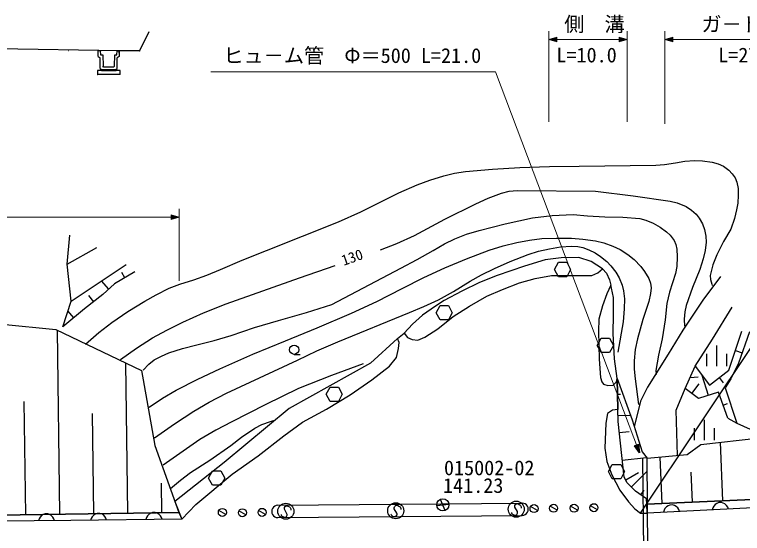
# Model space of a CAD drawing. Units: millimetres, scale not verified. Extents: x 40000 to 680000, y 20000 to 380000.
# Drawn here: x 457626 to 547880, y 274817 to 339129 of the extents above; entities that cross this region are included whole.
import ezdxf
from ezdxf.enums import TextEntityAlignment as Align

# ---------------------------------------------------------------- set-up
doc = ezdxf.new("R2010")
doc.units = ezdxf.units.MM
doc.header["$LTSCALE"] = 1000
for name, color, linetype, lineweight in [('M-BGD', 7, 'Continuous', 25), ('M-STR-HTXT', 7, 'Continuous', 13), ('M-STR-STRC', 7, 'Continuous', 25)]:
    doc.layers.add(name, color=color, linetype=linetype, lineweight=lineweight)
doc.styles.add('ＭＳ ゴシック', font='')
doc.styles.get('ＭＳ ゴシック').set_extended_font_data('MS Gothic')

msp = doc.modelspace()

# ---------------------------------------------------------------- linework, layer by layer
at = {"layer": 'M-BGD'}
for p, q in [((474290, 337001), (473101, 334624)), ((470601, 334624), (431798, 335248)), ((468001, 333924), (468001, 334624)), ((468251, 334624), (468276, 334149)), ((468276, 334149), (468551, 334149)), ((468551, 334149), (468598, 332749)), ((470004, 332749), (470051, 334149)), ((470051, 334149), (470326, 334149)), ((470326, 334149), (470351, 334624)), ((470351, 334624), (470601, 334624)), ((470601, 334624), (470613, 334624)), ((470601, 334358), (470601, 334624)), ((470601, 334624), (470601, 333924)), ((473101, 334624), (470601, 334624)), ((468001, 333924), (468251, 333779)), ((468251, 332449), (468251, 333779)), ((470601, 333924), (470351, 333779)), ((470351, 332449), (470351, 333779)), ((468401, 332199), (467901, 332199)), ((467901, 332199), (467901, 331699)), ((468251, 332449), (468401, 332299)), ((468401, 332299), (470201, 332299)), ((468401, 332299), (468401, 332199)), ((468401, 332199), (470201, 332199)), ((468701, 332649), (469901, 332649)), ((470201, 332299), (470351, 332449)), ((470201, 332199), (470201, 332299)), ((470701, 332199), (470201, 332199)), ((470701, 331699), (470701, 332199)), ((470701, 331699), (467901, 331699)), ((527646, 320355), (537121, 320481)), ((537121, 320481), (538203, 320554)), ((538203, 320554), (539586, 320771)), ((539586, 320771), (540747, 320956)), ((540747, 320956), (541941, 321027)), ((541941, 321027), (542915, 321006)), ((542915, 321006), (544111, 320854)), ((544111, 320854), (544883, 320631)), ((544883, 320631), (545519, 320325)), ((512170, 319464), (513555, 319671)), ((513555, 319671), (516874, 319967)), ((516874, 319967), (520268, 320167)), ((520268, 320167), (523960, 320312)), ((523960, 320312), (527646, 320355)), ((545519, 320325), (546174, 319852)), ((546174, 319852), (546625, 319386)), ((507534, 318016), (509115, 318618)), ((509115, 318618), (510836, 319160)), ((510836, 319160), (512170, 319464)), ((546625, 319386), (546966, 318882)), ((546966, 318882), (547190, 318350)), ((505290, 317019), (507534, 318016)), ((547190, 318350), (547338, 317553)), ((503137, 315943), (505290, 317019)), ((516333, 316370), (518020, 317012)), ((518020, 317012), (518962, 317226)), ((518962, 317226), (519948, 317327)), ((519948, 317327), (529646, 317222)), ((529646, 317222), (534350, 316673)), ((547338, 317553), (547369, 316745)), ((500543, 314670), (503137, 315943)), ((514842, 315683), (516333, 316370)), ((534350, 316673), (538919, 316015)), ((538919, 316015), (539781, 315777)), ((547369, 316745), (547308, 315737)), ((510967, 313757), (514842, 315683)), ((539781, 315777), (540902, 315319)), ((540902, 315319), (541584, 314892)), ((547308, 315737), (547163, 314908)), ((497798, 313442), (500543, 314670)), ((521830, 313950), (524297, 314213)), ((524297, 314213), (526881, 314343)), ((526881, 314343), (528688, 314162)), ((528688, 314162), (530834, 314063)), ((541584, 314892), (542142, 314385)), ((542142, 314385), (542526, 313909)), ((547163, 314908), (546897, 313865)), ((488847, 309878), (497798, 313442)), ((507199, 311757), (510967, 313757)), ((515216, 312359), (518441, 313197)), ((518441, 313197), (521830, 313950)), ((530834, 314063), (533034, 314019)), ((533034, 314019), (535171, 313845)), ((535171, 313845), (535882, 313665)), ((535882, 313665), (536800, 313283)), ((536800, 313283), (537675, 312767)), ((542526, 313909), (542935, 313199)), ((542935, 313199), (543195, 312480)), ((546897, 313865), (546420, 312529)), ((513681, 311895), (515216, 312359)), ((537675, 312767), (538452, 312189)), ((543195, 312480), (543341, 311681)), ((546420, 312529), (545528, 310997)), ((464139, 308182), (464466, 311781)), ((505008, 310763), (507199, 311757)), ((512207, 311337), (513681, 311895)), ((523012, 311363), (524807, 311434)), ((524807, 311434), (526693, 311402)), ((526693, 311402), (528092, 311309)), ((538452, 312189), (538908, 311767)), ((538908, 311767), (539399, 311131)), ((543341, 311681), (543365, 310915)), ((503014, 309964), (505008, 310763)), ((509545, 309903), (510930, 310715)), ((510930, 310715), (512207, 311337)), ((518208, 310454), (519912, 310884)), ((519912, 310884), (521487, 311181)), ((521487, 311181), (523012, 311363)), ((528092, 311309), (529678, 311090)), ((529678, 311090), (530673, 310847)), ((530673, 310847), (531810, 310440)), ((539399, 311131), (539621, 310630)), ((539621, 310630), (539745, 310037)), ((543365, 310915), (543256, 309906)), ((545528, 310997), (544717, 309345)), ((464139, 308182), (467834, 310266)), ((485866, 308697), (488847, 309878)), ((507539, 308751), (509545, 309903)), ((513669, 308866), (516488, 309910)), ((516488, 309910), (518208, 310454)), ((521325, 309391), (522586, 309788)), ((522586, 309788), (523946, 310105)), ((523946, 310105), (525335, 310333)), ((525335, 310333), (526674, 310440)), ((526674, 310440), (527471, 310393)), ((527471, 310393), (528094, 310259)), ((528094, 310259), (528851, 309987)), ((528851, 309987), (529618, 309600)), ((529618, 309600), (530295, 309160)), ((531810, 310440), (532717, 310002)), ((532717, 310002), (533677, 309396)), ((539745, 310037), (539797, 309102)), ((543256, 309906), (543019, 308871)), ((483148, 307510), (485866, 308697)), ((505520, 307710), (507539, 308751)), ((510958, 307751), (513669, 308866)), ((519083, 308523), (521325, 309391)), ((523436, 308748), (520845, 307963)), ((525385, 308995), (523436, 308748)), ((527599, 309017), (525385, 308995)), ((529105, 308524), (527599, 309017)), ((530295, 309160), (531071, 308518)), ((533677, 309396), (534454, 308757)), ((534454, 308757), (535267, 307916)), ((539797, 309102), (539743, 307885)), ((543019, 308871), (542589, 307523)), ((544717, 309345), (544219, 308092)), ((464654, 303589), (464139, 308182)), ((467881, 305767), (471483, 308135)), ((492942, 306507), (497397, 308035)), ((517143, 307668), (519083, 308523)), ((520845, 307963), (517479, 306798)), ((524575, 307529), (525055, 308421)), ((525055, 308421), (526095, 308421)), ((526095, 308421), (526575, 307529)), ((530522, 307605), (529105, 308524)), ((531071, 308518), (531580, 307989)), ((531580, 307989), (532187, 307181)), ((535267, 307916), (535754, 307274)), ((539743, 307885), (539583, 307045)), ((544219, 308092), (543863, 306792)), ((472559, 307235), (470033, 305767)), ((471296, 306501), (470921, 307162)), ((481483, 306816), (483148, 307510)), ((496984, 303181), (505520, 307710)), ((508376, 306540), (510958, 307751)), ((514119, 306066), (515524, 306873)), ((515524, 306873), (517143, 307668)), ((525055, 306638), (524575, 307529)), ((526575, 307529), (526095, 306638)), ((529216, 306775), (529969, 307134)), ((529969, 307134), (530522, 307605)), ((530522, 307605), (531034, 307074)), ((531034, 307074), (531380, 306233)), ((532187, 307181), (532590, 306479)), ((535754, 307274), (536267, 306402)), ((539583, 307045), (539224, 305885)), ((542589, 307523), (541703, 305318)), ((469308, 305104), (468407, 306113)), ((478137, 305716), (479859, 306252)), ((479859, 306252), (481483, 306816)), ((483845, 303264), (492942, 306507)), ((505703, 305158), (508376, 306540)), ((512063, 304809), (514119, 306066)), ((517479, 306798), (515264, 305901)), ((520225, 305878), (522196, 306416)), ((522196, 306416), (524189, 306775)), ((524189, 306775), (529216, 306775)), ((526095, 306638), (525055, 306638)), ((531380, 306233), (531563, 305609)), ((532590, 306479), (532959, 305576)), ((536267, 306402), (536489, 305835)), ((545144, 306671), (542983, 303744)), ((543863, 306792), (543906, 306292)), ((543906, 306292), (544088, 305713)), ((464654, 303589), (467881, 305767)), ((470033, 305767), (468583, 304442)), ((475184, 304394), (476796, 305202)), ((476796, 305202), (478137, 305716)), ((502563, 303583), (505703, 305158)), ((515264, 305901), (513072, 304847)), ((516194, 304219), (518143, 305071)), ((518143, 305071), (520225, 305878)), ((531563, 305609), (531054, 304533)), ((531657, 305217), (531563, 305609)), ((531899, 304061), (531657, 305217)), ((532959, 305576), (533132, 304901)), ((536489, 305835), (536563, 305241)), ((536563, 305241), (536496, 304556)), ((539224, 305885), (538839, 304710)), ((541703, 305318), (540921, 303087)), ((544088, 305713), (544145, 305568)), ((468583, 304442), (466291, 302642)), ((467437, 303542), (466853, 304303)), ((473789, 303586), (475184, 304394)), ((510193, 303780), (512063, 304809)), ((513072, 304847), (510901, 303681)), ((514024, 302986), (516194, 304219)), ((531054, 304533), (530522, 303009)), ((533132, 304901), (533245, 303894)), ((536496, 304556), (536266, 303565)), ((538839, 304710), (538505, 303330)), ((463624, 300417), (464654, 303589)), ((471681, 302312), (473789, 303586)), ((481056, 302143), (483845, 303264)), ((499399, 302111), (502563, 303583)), ((508378, 302926), (510193, 303780)), ((510901, 303681), (509816, 302986)), ((531899, 301959), (531899, 304061)), ((533245, 303894), (533234, 302672)), ((536266, 303565), (535528, 301342)), ((538505, 303330), (538289, 301299)), ((542983, 303744), (540473, 300012)), ((466291, 302642), (463624, 300417)), ((464958, 301529), (464247, 302402)), ((493817, 302184), (496984, 303181)), ((506598, 302200), (508378, 302926)), ((509816, 302986), (508222, 301888)), ((509900, 302167), (510380, 303059)), ((510380, 303059), (511421, 303059)), ((511421, 303059), (511901, 302167)), ((512031, 301686), (514024, 302986)), ((530522, 303009), (530057, 301372)), ((533234, 302672), (533090, 301057)), ((540921, 303087), (540750, 302295)), ((544159, 298886), (546606, 302843)), ((469677, 300980), (471681, 302312)), ((478479, 301001), (481056, 302143)), ((490344, 301217), (493817, 302184)), ((495164, 300289), (499399, 302111)), ((497690, 298548), (506598, 302200)), ((508222, 301888), (506959, 300767)), ((510380, 301276), (509900, 302167)), ((510104, 300184), (512031, 301686)), ((511901, 302167), (511421, 301276)), ((531830, 299612), (531899, 301959)), ((540750, 302295), (540670, 301363)), ((456101, 300764), (462742, 300081)), ((468084, 299724), (469677, 300980)), ((476495, 300030), (478479, 301001)), ((487383, 300334), (490344, 301217)), ((506959, 300767), (505919, 299646)), ((511421, 301276), (510380, 301276)), ((530057, 301372), (530035, 299893)), ((533090, 301057), (532411, 297276)), ((535528, 301342), (534856, 298947)), ((538289, 301299), (537926, 298946)), ((540670, 301363), (540687, 300499)), ((462742, 300081), (473360, 295013)), ((463236, 277194), (462930, 299991)), ((466415, 298266), (468084, 299724)), ((474739, 299060), (476495, 300030)), ((484475, 299361), (487383, 300334)), ((491235, 298709), (495164, 300289)), ((505103, 298978), (505919, 299646)), ((505919, 299646), (506339, 299108)), ((508510, 299153), (510104, 300184)), ((530035, 299893), (530134, 296425)), ((540473, 300012), (538662, 297053)), ((546193, 295064), (547813, 299889)), ((548767, 299825), (547400, 295933)), ((472740, 297783), (474739, 299060)), ((482361, 298726), (484475, 299361)), ((505103, 298978), (501750, 295921)), ((505325, 298502), (505103, 298978)), ((506339, 299108), (506915, 298861)), ((506915, 298861), (507646, 298772)), ((507646, 298772), (508510, 299153)), ((529871, 298124), (530351, 299015)), ((530351, 299015), (531392, 299015)), ((531392, 299015), (531872, 298124)), ((532003, 296460), (531830, 299612)), ((534856, 298947), (534598, 297617)), ((537926, 298946), (537478, 296927)), ((541998, 295547), (544159, 298886)), ((478434, 297732), (480219, 298196)), ((480219, 298196), (482361, 298726)), ((487152, 297021), (491235, 298709)), ((495111, 297441), (497690, 298548)), ((505242, 297744), (505325, 298502)), ((530351, 297233), (529871, 298124)), ((531872, 298124), (531392, 297233)), ((544654, 298091), (544654, 295559)), ((470767, 296396), (472740, 297783)), ((475828, 296809), (476768, 297191)), ((476768, 297191), (478434, 297732)), ((483092, 295231), (487152, 297021)), ((492301, 297014), (493051, 297014)), ((492729, 296308), (495111, 297441)), ((504992, 296622), (505242, 297744)), ((531392, 297233), (530351, 297233)), ((534598, 297617), (534434, 296206)), ((538662, 297053), (536088, 292935)), ((543403, 297078), (543403, 295559)), ((545904, 297078), (545904, 295559)), ((547003, 297477), (547841, 297188)), ((474265, 295798), (474944, 296329)), ((474944, 296329), (475828, 296809)), ((483888, 292216), (492729, 296308)), ((504133, 295561), (504992, 296622)), ((530134, 296425), (530273, 294148)), ((532349, 294008), (532003, 296460)), ((534434, 296206), (534438, 295170)), ((537478, 296927), (537156, 295026)), ((471676, 277310), (471427, 295935)), ((473568, 295068), (474265, 295798)), ((480335, 293950), (483092, 295231)), ((501750, 295921), (491665, 290311)), ((500866, 295844), (496907, 294389)), ((501917, 293850), (504133, 295561)), ((534438, 295170), (534563, 293960)), ((540791, 292780), (541998, 295547)), ((541998, 295547), (543810, 293198)), ((547400, 295933), (546447, 293970)), ((473360, 295013), (475029, 285698)), ((496907, 294389), (492840, 292779)), ((537156, 295026), (537171, 294525)), ((543667, 291928), (542896, 294393)), ((543810, 293198), (546193, 295064)), ((477650, 292588), (480335, 293950)), ((499229, 291999), (501917, 293850)), ((530273, 294148), (530446, 293622)), ((530446, 293622), (530653, 293307)), ((531864, 293202), (532245, 293587)), ((532245, 293587), (532349, 294008)), ((532445, 290159), (532349, 294008)), ((532349, 294008), (534198, 288893)), ((532349, 294008), (532445, 290159)), ((534563, 293960), (534993, 290792)), ((541394, 294163), (542380, 294228)), ((541601, 292153), (542498, 293340)), ((545001, 294131), (545507, 293469)), ((546447, 293970), (545748, 292877)), ((475990, 291594), (477650, 292588)), ((492840, 292779), (488692, 290771)), ((496268, 292059), (496748, 292950)), ((496748, 292950), (497788, 292950)), ((497788, 292950), (498268, 292059)), ((530653, 293307), (531207, 293167)), ((531207, 293167), (531864, 293202)), ((536088, 292935), (535230, 291198)), ((539647, 290078), (540791, 292780)), ((542411, 291526), (540791, 292780)), ((545748, 292877), (547178, 288502)), ((474327, 290466), (475990, 291594)), ((481762, 291086), (483888, 292216)), ((496748, 291167), (496268, 292059)), ((496320, 290232), (499229, 291999)), ((498268, 292059), (497788, 291167)), ((532397, 292083), (532780, 292093)), ((544922, 292330), (542411, 291526)), ((546066, 289113), (544922, 292330)), ((459016, 277136), (458828, 291152)), ((479860, 289962), (481762, 291086)), ((488692, 290771), (484559, 288655)), ((497788, 291167), (496748, 291167)), ((535230, 291198), (534470, 288045)), ((545494, 290721), (546008, 290909)), ((477460, 288397), (479860, 289962)), ((491665, 290311), (483630, 283607)), ((493327, 288605), (496320, 290232)), ((531785, 290112), (531148, 289698)), ((532445, 290159), (531785, 290112)), ((532468, 288707), (532445, 290159)), ((532468, 288707), (532445, 290159)), ((539813, 284494), (539647, 290078)), ((467456, 277252), (467290, 289679)), ((489355, 288691), (489739, 288818)), ((531148, 289698), (530943, 288499)), ((532457, 289433), (533993, 289457)), ((534198, 288893), (535466, 284937)), ((543139, 288893), (543139, 286361)), ((546066, 289113), (547178, 288502)), ((474996, 286663), (477460, 288397)), ((484559, 288655), (482588, 287628)), ((487402, 287861), (488304, 288301)), ((488304, 288301), (489355, 288691)), ((491000, 286894), (493327, 288605)), ((530943, 288499), (530829, 285366)), ((532741, 285988), (532468, 288707)), ((532741, 285988), (532468, 288707)), ((547178, 288502), (550832, 286830)), ((482588, 287628), (480608, 286466)), ((485768, 286752), (487402, 287861)), ((532605, 287347), (533818, 287472)), ((541889, 287880), (541889, 286361)), ((544390, 287880), (544390, 286361)), ((480608, 286466), (476071, 283276)), ((484458, 285729), (485768, 286752)), ((487814, 284454), (491000, 286894)), ((542703, 285857), (550685, 286725)), ((545462, 278846), (545148, 286123)), ((475029, 285698), (478007, 277397)), ((481821, 283892), (484458, 285729)), ((530829, 285366), (531057, 283730)), ((533219, 281794), (532741, 285988)), ((533219, 281794), (532741, 285988)), ((534478, 285665), (535001, 285868)), ((535097, 284821), (534478, 285665)), ((534567, 285656), (534941, 285801)), ((534997, 285085), (534567, 285656)), ((534656, 285647), (534880, 285734)), ((534940, 285237), (534656, 285647)), ((534745, 285638), (534820, 285667)), ((534854, 285464), (534745, 285638)), ((534820, 285667), (534854, 285464)), ((534880, 285734), (534940, 285237)), ((534941, 285801), (534997, 285085)), ((535001, 285868), (535097, 284821)), ((541043, 284610), (542703, 285857)), ((484627, 282182), (487814, 284454)), ((535466, 284937), (536049, 284138)), ((536049, 284138), (541043, 284610)), ((483630, 283607), (477518, 278759)), ((479442, 282354), (481821, 283892)), ((531057, 283730), (531694, 282093)), ((532980, 283891), (535974, 284241)), ((535751, 262843), (535549, 284134)), ((536251, 262848), (536049, 284138)), ((537907, 278513), (537659, 284290)), ((481680, 281686), (482160, 282577)), ((482160, 282577), (483201, 282577)), ((483201, 282577), (483681, 281686)), ((531261, 282477), (531741, 283369)), ((531741, 283369), (532781, 283369)), ((532781, 283369), (533261, 282477)), ((478189, 281424), (479442, 282354)), ((480111, 278395), (484627, 282182)), ((482160, 280795), (481680, 281686)), ((483681, 281686), (483201, 280795)), ((531741, 281586), (531261, 282477)), ((531694, 282093), (532696, 280181)), ((533261, 282477), (532781, 281586)), ((533606, 281103), (533219, 281794)), ((533606, 281103), (533219, 281794)), ((533413, 281448), (534984, 282350)), ((534107, 280584), (536024, 282482)), ((541685, 278679), (541524, 282406)), ((475897, 277368), (475847, 281047)), ((476965, 280378), (478189, 281424)), ((483201, 280795), (482160, 280795)), ((532781, 281586), (531741, 281586)), ((534608, 280066), (533606, 281103)), ((534608, 280066), (533606, 281103)), ((532696, 280181), (533743, 278729)), ((535973, 279098), (534608, 280066)), ((535973, 279098), (534608, 280066)), ((535291, 279582), (535714, 280194)), ((511030, 277671), (510437, 279040)), ((536019, 278430), (535973, 279098)), ((536019, 278430), (566235, 279762)), ((566235, 279762), (536019, 278430)), ((477518, 278759), (478350, 276602)), ((478350, 276602), (480111, 278395)), ((490254, 278301), (520567, 278572)), ((504366, 278431), (505407, 278431)), ((509994, 278261), (511474, 278450)), ((522471, 277652), (521606, 278145)), ((524895, 277693), (524031, 278185)), ((527439, 277701), (526574, 278193)), ((529900, 277761), (529035, 278253)), ((533743, 278729), (534517, 277854)), ((536064, 277347), (536019, 278430)), ((536064, 277347), (536019, 278430)), ((566334, 278826), (536064, 277347)), ((538461, 278113), (538271, 277901)), ((538655, 278244), (538461, 278113)), ((538891, 278336), (538655, 278244)), ((539211, 278352), (538891, 278336)), ((539454, 278283), (539211, 278352)), ((539660, 278171), (539454, 278283)), ((539870, 277979), (539660, 278171)), ((544214, 277988), (544146, 277742)), ((544325, 278196), (544214, 277988)), ((544515, 278409), (544325, 278196)), ((544709, 278540), (544515, 278409)), ((544945, 278632), (544709, 278540)), ((545265, 278648), (544945, 278632)), ((545508, 278579), (545265, 278648)), ((545714, 278467), (545508, 278579)), ((545923, 278275), (545714, 278467)), ((546053, 278078), (545923, 278275)), ((546144, 277839), (546053, 278078)), ((452685, 277049), (478007, 277397)), ((478007, 277397), (452685, 277049)), ((461180, 277148), (460980, 277025)), ((461419, 277231), (461180, 277148)), ((461739, 277233), (461419, 277231)), ((461980, 277154), (461739, 277233)), ((462181, 277034), (461980, 277154)), ((467436, 277092), (467238, 276887)), ((467634, 277217), (467436, 277092)), ((467873, 277301), (467634, 277217)), ((468193, 277306), (467873, 277301)), ((468434, 277228), (468193, 277306)), ((468636, 277109), (468434, 277228)), ((468839, 276910), (468636, 277109)), ((474306, 277191), (474109, 276986)), ((474504, 277316), (474306, 277191)), ((474743, 277400), (474504, 277316)), ((475063, 277405), (474743, 277400)), ((475304, 277327), (475063, 277405)), ((475506, 277209), (475304, 277327)), ((475709, 277009), (475506, 277209)), ((478007, 277397), (478350, 276602)), ((483825, 277173), (482960, 277666)), ((486307, 277132), (485443, 277625)), ((488746, 277183), (487881, 277676)), ((534517, 277854), (535222, 277324)), ((535222, 277324), (536064, 277347)), ((538161, 277692), (538092, 277446)), ((538271, 277901), (538161, 277692)), ((539999, 277782), (539870, 277979)), ((540091, 277543), (539999, 277782)), ((464610, 276403), (428314, 276143)), ((460663, 276618), (460585, 276374)), ((460782, 276821), (460663, 276618)), ((460980, 277025), (460782, 276821)), ((462382, 276833), (462181, 277034)), ((462504, 276631), (462382, 276833)), ((462586, 276389), (462504, 276631)), ((478350, 276602), (464610, 276403)), ((467121, 276682), (467045, 276438)), ((467238, 276887), (467121, 276682)), ((468962, 276709), (468839, 276910)), ((469045, 276467), (468962, 276709)), ((473991, 276782), (473915, 276538)), ((474109, 276986), (473991, 276782)), ((475832, 276808), (475709, 277009)), ((475915, 276567), (475832, 276808)), ((490268, 276782), (520580, 277053))]:
    msp.add_line(p, q, dxfattribs=at)
for points in [[(468701, 332649), (468601, 332649), (468598, 332749)], [(490675, 277164), (490693, 277085), (490741, 277017), (490823, 276948), (490957, 276871), (491088, 276837), (491220, 276848), (491331, 276912), (491392, 277009), (491425, 277077), (491440, 277183), (491406, 277266), (491089, 277809), (491081, 277917), (491108, 278046), (491176, 278145), (491254, 278210), (491359, 278254), (491516, 278216), (491716, 278102), (491795, 278040), (491856, 277954), (491888, 277849), (491892, 277714)], [(504300, 277224), (504318, 277144), (504366, 277077), (504448, 277007), (504582, 276931), (504713, 276897), (504845, 276907), (504956, 276971), (505017, 277068), (505050, 277136), (505065, 277243), (505031, 277325), (504714, 277868), (504706, 277976), (504733, 278105), (504801, 278204), (504879, 278269), (504984, 278313), (505141, 278275), (505341, 278161), (505420, 278099), (505481, 278013), (505513, 277908), (505517, 277773)], [(519240, 277418), (519258, 277339), (519306, 277271), (519387, 277202), (519522, 277125), (519652, 277091), (519785, 277102), (519896, 277165), (519957, 277263), (519990, 277331), (520004, 277437), (519971, 277520), (519653, 278063), (519646, 278171), (519673, 278299), (519741, 278399), (519818, 278464), (519924, 278508), (520081, 278470), (520280, 278356), (520360, 278294), (520420, 278207), (520453, 278103), (520456, 277968)]]:
    msp.add_lwpolyline(points, dxfattribs=at)
for centre, radius in [((464298, 334678), 6.3), ((468001, 334624), 31.3), ((468001, 334624), 31.3), ((468001, 334624), 25), ((468001, 334624), 25), ((468001, 334624), 18.8), ((468001, 334624), 18.8), ((468001, 334624), 12.5), ((468001, 334624), 12.5), ((468001, 334624), 6.3), ((468001, 334624), 6.3), ((468251, 334624), 31.3), ((468251, 334624), 25), ((468251, 334624), 18.8), ((468251, 334624), 12.5), ((468251, 334624), 6.3), ((470601, 334624), 25), ((470601, 334624), 25), ((470601, 334624), 25), ((470601, 334624), 18.8), ((470601, 334624), 18.8), ((470601, 334624), 18.8), ((470601, 334624), 18.8), ((470601, 334624), 18.8), ((470601, 334624), 18.8), ((470601, 334624), 12.5), ((470601, 334624), 12.5), ((470601, 334624), 12.5), ((470601, 334624), 12.5), ((470601, 334624), 12.5), ((470601, 334624), 12.5), ((470601, 334624), 6.3), ((470601, 334624), 6.3), ((470601, 334624), 6.3), ((470601, 334624), 6.3), ((470601, 334624), 6.3), ((470601, 334624), 6.3), ((470601, 334624), 6.3), ((470601, 334624), 6.3), ((470601, 334024), 6.3), ((473101, 334624), 31.3), ((473101, 334624), 31.3), ((473101, 334624), 25), ((473101, 334624), 25), ((473101, 334624), 18.8), ((473101, 334624), 18.8), ((473101, 334624), 12.5), ((473101, 334624), 12.5), ((473101, 334624), 6.3), ((473101, 334624), 6.3), ((467901, 332199), 6.3), ((468401, 332299), 25), ((468401, 332299), 18.8), ((468401, 332299), 6.3), ((468601, 332649), 12.5), ((468601, 332649), 6.3), ((468601, 332299), 6.3), ((470201, 332199), 6.3), ((470701, 332199), 6.3), ((467901, 331699), 12.5), ((467901, 331699), 6.3), ((510735, 278357), 746), ((491264, 277571), 995), ((504889, 277631), 995), ((519828, 277825), 995), ((522038, 277899), 498), ((524463, 277939), 498), ((527006, 277947), 498), ((529467, 278007), 498), ((483393, 277420), 498), ((485875, 277379), 498), ((488314, 277429), 498)]:
    msp.add_circle(centre, radius, dxfattribs=at)
for centre, radius, start, end in [((470601, 334624), 25, 60.13395, 299.86605), ((470601, 334624), 25, 60.13395, 299.86605), ((470601, 334624), 18.8, 48.397, 311.603), ((470601, 334624), 18.8, 48.397, 311.603), ((470601, 334624), 12.5, 5.15961, 354.84039), ((470601, 334624), 12.5, 5.15961, 354.84039), ((469904, 332749), 100, 268.09085, 0)]:
    msp.add_arc(centre, radius, start, end, dxfattribs=at)
msp.add_ellipse((492301, 297592), major_axis=(0, 577), ratio=0.987815, dxfattribs=at)
for centre, start_param, end_param in [((490261, 277542), 0.008818, 3.150411), ((520573, 277812), 3.150411, 6.292004)]:
    msp.add_ellipse(centre, major_axis=(0, 760), ratio=0.987815, start_param=start_param, end_param=end_param, dxfattribs=at)
at = {"layer": 'M-STR-HTXT'}
for p, q in [((523860, 325822), (523860, 337056)), ((533598, 337056), (533598, 325822)), ((538256, 325583), (538256, 337056)), ((523860, 336044), (524860, 336327)), ((524860, 335760), (523860, 336044)), ((523860, 336044), (533598, 336044)), ((524140, 336044), (524820, 336246)), ((524820, 335841), (524140, 336044)), ((524300, 336044), (524780, 336165)), ((524780, 335922), (524300, 336044)), ((524540, 336044), (524740, 336084)), ((524740, 336003), (524540, 336044)), ((524740, 336084), (524740, 336003)), ((524780, 336165), (524780, 335922)), ((524820, 336246), (524820, 335841)), ((524860, 336327), (524860, 335760)), ((532598, 335760), (532598, 336327)), ((532598, 336327), (533598, 336044)), ((533598, 336044), (532598, 335760)), ((532638, 335841), (532638, 336246)), ((532638, 336246), (533318, 336044)), ((533318, 336044), (532638, 335841)), ((532678, 335922), (532678, 336165)), ((532678, 336165), (533158, 336044)), ((533158, 336044), (532678, 335922)), ((532718, 336003), (532718, 336084)), ((532718, 336084), (532918, 336044)), ((532918, 336044), (532718, 336003)), ((538256, 336044), (539257, 336327)), ((539257, 335760), (538256, 336044)), ((538256, 336044), (559616, 336044)), ((538536, 336044), (539217, 336246)), ((539217, 335841), (538536, 336044)), ((538696, 336044), (539177, 336165)), ((539177, 335922), (538696, 336044)), ((538936, 336044), (539137, 336084)), ((539137, 336003), (538936, 336044)), ((539137, 336084), (539137, 336003)), ((539177, 336165), (539177, 335922)), ((539217, 336246), (539217, 335841)), ((539257, 336327), (539257, 335760)), ((517246, 332028), (481982, 332028)), ((535097, 284821), (517246, 332028)), ((478028, 315031), (478028, 306122)), ((477027, 313735), (477027, 314302)), ((477027, 314302), (478028, 314018)), ((477067, 313816), (477067, 314221)), ((477067, 314221), (477748, 314018)), ((477107, 313897), (477107, 314140)), ((477107, 314140), (477588, 314018)), ((413065, 314018), (478028, 314018)), ((478028, 314018), (477027, 313735)), ((477748, 314018), (477067, 313816)), ((477588, 314018), (477107, 313897)), ((477147, 313978), (477147, 314059)), ((477147, 314059), (477347, 314018)), ((477347, 314018), (477147, 313978))]:
    msp.add_line(p, q, dxfattribs=at)
at = {"layer": 'M-STR-STRC'}
msp.add_line((535222, 277324), (558970, 312882), dxfattribs=at)

# ---------------------------------------------------------------- texts
at = {"layer": 'M-BGD', "style": 'ＭＳ ゴシック'}
msp.add_text('130', height=1320, rotation=19.3, dxfattribs=at).set_placement((498561, 307606), align=Align.BOTTOM_LEFT)
for s, p in [('015002-02', (510871, 281483)), ('141.23', (510755, 279290))]:
    msp.add_text(s, height=1833, dxfattribs=at).set_placement(p, align=Align.BOTTOM_LEFT)
at = {"layer": 'M-STR-HTXT', "style": 'ＭＳ ゴシック'}
for s, p in [('側\u3000溝', (525775, 336476)), ('ガ－ドレール', (542788, 336476)), ('ヒュ－ム管\u3000Φ＝500 L=21.0', (483517, 332581)), ('L=10.0', (524812, 332650)), ('L=27.0', (544875, 332650))]:
    msp.add_text(s, height=1833, dxfattribs=at).set_placement(p, align=Align.BOTTOM_LEFT)

doc.saveas('drawing.dxf')
